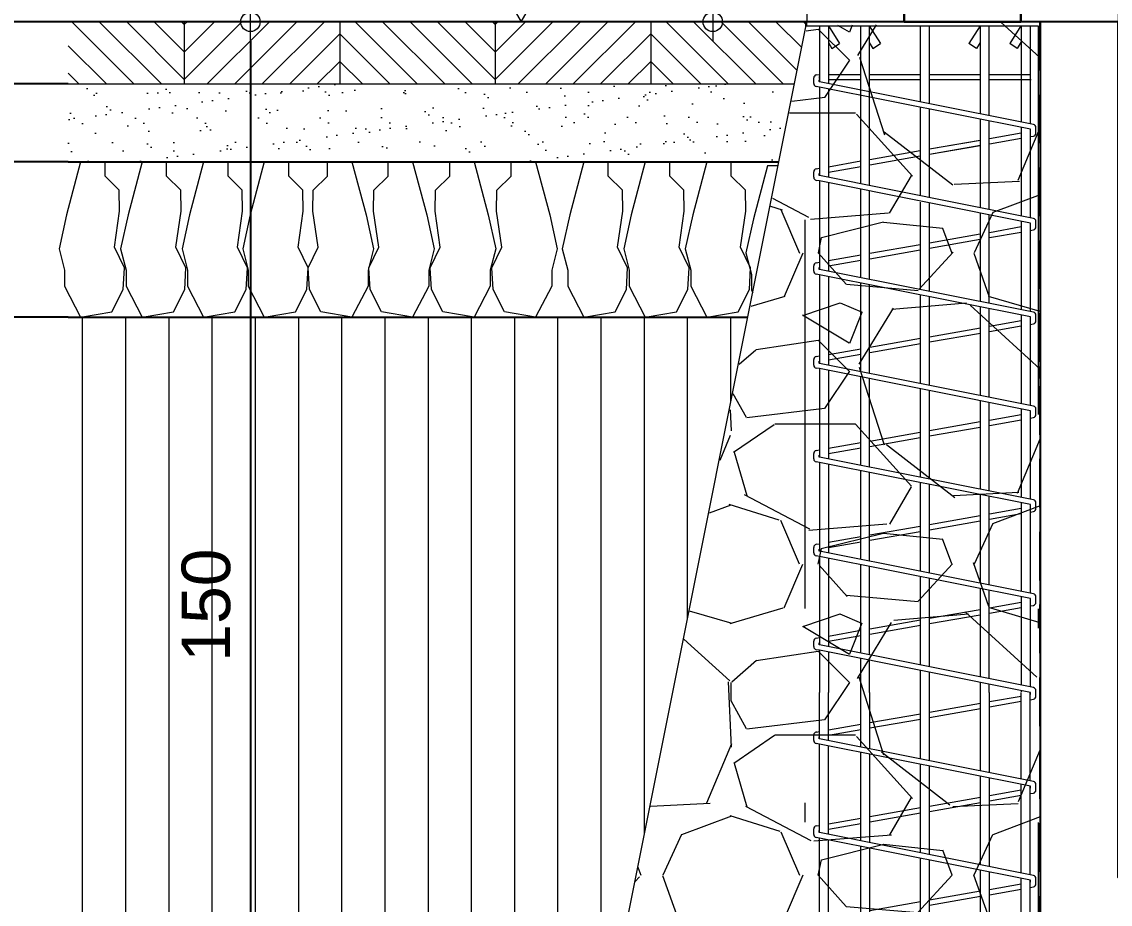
# Model space of a CAD drawing. Header units: millimetres. Extents: x -11 to 1625, y -267 to 180.
# Drawn here: x 885.74 to 891.35, y 103.92 to 108.46 of the extents above; entities that cross this region are included whole.
import ezdxf
from ezdxf import colors
from ezdxf.entities.mleader import LeaderData, LeaderLine
from ezdxf.math import Vec2, Vec3

# ---------------------------------------------------------------- set-up
doc = ezdxf.new("R2010")
doc.units = ezdxf.units.MM
doc.linetypes.add('DASHDOT', pattern=[1, 0.5, -0.25, 0, -0.25])
doc.linetypes.add('HIDDEN', pattern=[0.375, 0.25, -0.125])
for name, color, linetype, lineweight in [('ars', 11, 'Continuous', 5), ('ARSIR BETON', 47, 'Continuous', 5), ('ARSIR WARNA', 43, 'Continuous', 0), ('dinding', 5, 'Continuous', 15), ('KOLOM', 1, 'Continuous', 30), ('lan', 7, 'Continuous', 15), ('not', 7, 'Continuous', 20), ('TEXT KETERANGAN', 7, 'Continuous', 9), ('u', 6, 'Continuous', 20)]:
    doc.layers.add(name, color=color, linetype=linetype, lineweight=lineweight)
doc.styles.add('ATTR', font='romans.shx', dxfattribs={"width": 0.8, "height": 1.735066})
doc.styles.add('S', font='SIMPLEX', dxfattribs={"width": 1.1})
doc.styles.get("Standard").update_dxf_attribs({"font": 'ARIALUNI.TTF'})
doc.dimstyles.new('SK-25', dxfattribs={"dimtxt": 0.25, "dimasz": 0.1, "dimexe": 0.1, "dimexo": 0, "dimgap": 0.1, "dimtad": 1, "dimdec": 0, "dimlfac": 25, "dimzin": 12, "dimdsep": 46, "dimtxsty": 'Standard', "dimblk": 'BULAT', "dimcen": 0.1, "dimclrd": 256, "dimadec": 0, "dimazin": 3, "dimtfac": 1, "dimtdec": 0, "dimtofl": 0, "dimtmove": 0, "dimatfit": 3, "dimldrblk": 'BULAT', "dimfxl": 0, "dimtolj": 1, "dimtzin": 0, "dimarcsym": 0})

# ---------------------------------------------------------------- blocks, each defined once
blk = doc.blocks.new('PEIL')
blk.add_lwpolyline([(-0.1875, 0.3248), (0.1875, 0.3248), (0, 0)], close=True)
at = {"style": 'S', "width": 1.1, "flags": 4}
blk.add_attdef('CAT', (0.2652, 0.0361), '', height=0.2, dxfattribs=at)
blk = doc.blocks.new('BULAT')
for p, q in [((0, -1), (0, 1)), ((-1, 0), (1, 0))]:
    blk.add_line(p, q)
blk.add_circle((0, 0), 0.5)
blk = doc.blocks.new('*D792')
at = {"layer": 'Defpoints', "color": 0}
for p in [(889.2994, 109.262), (889.8482, 109.262), (889.6733, 108.4614)]:
    blk.add_point(p, dxfattribs=at)
at = {"layer": 'u', "color": 0, "lineweight": -2}
for p, q in [((889.8482, 109.262), (889.1994, 109.262)), ((889.6733, 108.4614), (889.1994, 108.4614))]:
    blk.add_line(p, q, dxfattribs=at)
at = {"layer": 'u', "lineweight": -2}
blk.add_line((889.2994, 108.5614), (889.2994, 109.162), dxfattribs=at)
at = {"layer": 'u', "lineweight": -2, "xscale": 0.1, "yscale": 0.1, "zscale": 0.1}
for p, rotation in [((889.2994, 109.262), 90), ((889.2994, 108.4614), 270)]:
    blk.add_blockref('BULAT', p, dxfattribs=dict(at, rotation=rotation))
at = {"layer": 'u', "color": 0, "insert": (889.0717, 108.8617), "char_height": 0.25, "attachment_point": 5, "rotation": 90}
blk.add_mtext('\\A1;20', dxfattribs=at)
blk = doc.blocks.new('*D812')
at = {"layer": 'Defpoints', "color": 0}
for p in [(889.7799, 108.4614), (886.9204, 102.4569), (889.7801, 102.4569)]:
    blk.add_point(p, dxfattribs=at)
at = {"layer": 'u', "color": 0, "lineweight": -2}
for p, q in [((889.7799, 108.4614), (886.8204, 108.4614)), ((889.7801, 102.4569), (886.8204, 102.4569))]:
    blk.add_line(p, q, dxfattribs=at)
at = {"layer": 'u', "lineweight": -2}
blk.add_line((886.9204, 108.3614), (886.9204, 102.5569), dxfattribs=at)
at = {"layer": 'u', "lineweight": -2, "xscale": 0.1, "yscale": 0.1, "zscale": 0.1}
for p, rotation in [((886.9204, 108.4614), 90), ((886.9204, 102.4569), 270)]:
    blk.add_blockref('BULAT', p, dxfattribs=dict(at, rotation=rotation))
at = {"layer": 'u', "color": 0, "insert": (886.6927, 105.4591), "char_height": 0.25, "attachment_point": 5, "rotation": 90}
blk.add_mtext('\\A1;150', dxfattribs=at)
blk = doc.blocks.new('*D1217')
at = {"layer": 'Defpoints', "color": 0}
for p in [(885.9822, 107.7414), (885.3854, 106.9414), (885.9822, 106.9414)]:
    blk.add_point(p, dxfattribs=at)
at = {"layer": 'u', "color": 0, "lineweight": -2}
for p, q in [((885.9822, 107.7414), (885.2854, 107.7414)), ((885.9822, 106.9414), (885.2854, 106.9414))]:
    blk.add_line(p, q, dxfattribs=at)
at = {"layer": 'u', "lineweight": -2}
blk.add_line((885.3854, 107.6414), (885.3854, 107.0414), dxfattribs=at)
at = {"layer": 'u', "lineweight": -2, "xscale": 0.1, "yscale": 0.1, "zscale": 0.1}
for p, rotation in [((885.3854, 107.7414), 90), ((885.3854, 106.9414), 270)]:
    blk.add_blockref('BULAT', p, dxfattribs=dict(at, rotation=rotation))
at = {"layer": 'u', "color": 0, "insert": (885.1577, 107.3414), "char_height": 0.25, "attachment_point": 5, "rotation": 90}
blk.add_mtext('\\A1;20', dxfattribs=at)
blk = doc.blocks.new('*D1218')
at = {"layer": 'Defpoints', "color": 0}
for p in [(885.3854, 108.1414), (885.9822, 108.1414), (885.9822, 107.7414)]:
    blk.add_point(p, dxfattribs=at)
at = {"layer": 'u', "lineweight": -2}
for p, q in [((885.3854, 108.2414), (885.3854, 108.3414)), ((885.3854, 107.6414), (885.3854, 107.5414))]:
    blk.add_line(p, q, dxfattribs=at)
at = {"layer": 'u', "color": 0, "lineweight": -2}
for p, q in [((885.9822, 108.1414), (885.2854, 108.1414)), ((885.9822, 107.7414), (885.2854, 107.7414))]:
    blk.add_line(p, q, dxfattribs=at)
at = {"layer": 'u', "lineweight": -2, "xscale": 0.1, "yscale": 0.1, "zscale": 0.1}
for p, rotation in [((885.3854, 108.1414), 270), ((885.3854, 107.7414), 90)]:
    blk.add_blockref('BULAT', p, dxfattribs=dict(at, rotation=rotation))
at = {"layer": 'u', "color": 0, "insert": (885.1577, 107.9414), "char_height": 0.25, "attachment_point": 5, "rotation": 90}
blk.add_mtext('\\A1;10', dxfattribs=at)
blk = doc.blocks.new('*D1219')
at = {"layer": 'Defpoints', "color": 0}
for p in [(885.9822, 108.4614), (885.3854, 108.1414), (885.9822, 108.1414)]:
    blk.add_point(p, dxfattribs=at)
at = {"layer": 'u', "lineweight": -2}
for p, q in [((885.3854, 108.5614), (885.3854, 108.6614)), ((885.3854, 108.0414), (885.3854, 107.9414))]:
    blk.add_line(p, q, dxfattribs=at)
at = {"layer": 'u', "color": 0, "lineweight": -2}
for p, q in [((885.9822, 108.4614), (885.2854, 108.4614)), ((885.9822, 108.1414), (885.2854, 108.1414))]:
    blk.add_line(p, q, dxfattribs=at)
at = {"layer": 'u', "lineweight": -2, "xscale": 0.1, "yscale": 0.1, "zscale": 0.1}
for p, rotation in [((885.3854, 108.4614), 270), ((885.3854, 108.1414), 90)]:
    blk.add_blockref('BULAT', p, dxfattribs=dict(at, rotation=rotation))
at = {"layer": 'u', "color": 0, "insert": (885.1577, 108.3014), "char_height": 0.25, "attachment_point": 5, "rotation": 90}
blk.add_mtext('\\A1;8', dxfattribs=at)
blk = doc.blocks.new('STRAUS2')
at = {"layer": 'ars'}
for p, q in [((-0.1315, 0), (-0.1315, -0.0719)), ((-0.1201, 0), (-0.1058, -0.0229)), ((-0.1201, 0), (-0.1201, -0.0742)), ((-0.0789, 0), (-0.0789, -0.1579)), ((-0.0675, 0), (-0.0532, -0.0229)), ((-0.0675, 0), (-0.0675, -0.1602)), ((-0.002, 0), (-0.002, -0.0978)), ((0.0095, 0), (0.0095, -0.1003)), ((0.075, 0), (0.0607, -0.0229)), ((0.075, 0), (0.075, -0.1132)), ((0.0864, 0), (0.0864, -0.1154)), ((0.1276, 0), (0.1133, -0.0229)), ((0.1281, 0), (0.1281, -0.1238)), ((0.1396, 0), (0.1396, -0.126)), ((-0.1201, -0.0216), (-0.1155, -0.029)), ((-0.1155, -0.029), (-0.1058, -0.0229)), ((-0.0675, -0.0216), (-0.0629, -0.029)), ((-0.0629, -0.029), (-0.0532, -0.0229)), ((0.0704, -0.029), (0.0607, -0.0229)), ((0.075, -0.0216), (0.0704, -0.029)), ((0.123, -0.029), (0.1133, -0.0229)), ((0.1281, -0.0207), (0.123, -0.029)), ((-0.1389, -0.0741), (-0.1389, -0.0671)), ((-0.1389, -0.0741), (-0.1389, -0.0671)), ((-0.1356, -0.0632), (-0.1315, -0.0625)), ((-0.1356, -0.0632), (-0.1315, -0.0625)), ((-0.1315, -0.0651), (-0.1321, -0.0652)), ((-0.1321, -0.0652), (-0.1321, -0.0678)), ((-0.1321, -0.0718), (-0.1321, -0.0693)), ((-0.1321, -0.0694), (-0.1315, -0.0693)), ((-0.1321, -0.0718), (-0.1321, -0.0693)), ((-0.1321, -0.0718), (-0.1321, -0.0693)), ((-0.1321, -0.0694), (-0.1315, -0.0693)), ((-0.1321, -0.0718), (-0.1321, -0.0693)), ((-0.1201, -0.0625), (-0.0789, -0.0625)), ((-0.1201, -0.0692), (-0.0789, -0.0692)), ((-0.0675, -0.0625), (-0.002, -0.0625)), ((-0.0675, -0.0692), (-0.002, -0.0692)), ((0.0095, -0.0625), (0.075, -0.0625)), ((0.0095, -0.0692), (0.075, -0.0692)), ((0.0864, -0.0625), (0.1396, -0.0625)), ((0.0864, -0.0692), (0.1407, -0.0692)), ((-0.1315, -0.0788), (-0.1356, -0.0781)), ((-0.1315, -0.0788), (-0.1356, -0.0781)), ((-0.1315, -0.0719), (-0.1321, -0.0718)), ((-0.1315, -0.0719), (-0.1321, -0.0718)), ((-0.1315, -0.0719), (-0.1321, -0.0718)), ((-0.1315, -0.0719), (-0.1321, -0.0718)), ((0.1438, -0.1269), (-0.1315, -0.0719)), ((0.1438, -0.1269), (-0.1315, -0.0719)), ((0.1401, -0.133), (-0.1315, -0.0788)), ((0.1401, -0.133), (-0.1315, -0.0788)), ((-0.1315, -0.0788), (-0.1315, -0.1927)), ((-0.1315, -0.0788), (-0.1315, -0.1927)), ((-0.1201, -0.0811), (-0.1201, -0.195)), ((-0.1201, -0.0811), (-0.1201, -0.195)), ((-0.0789, -0.0893), (-0.0789, -0.2032)), ((-0.0789, -0.0893), (-0.0789, -0.2032)), ((-0.0675, -0.0916), (-0.0675, -0.2055)), ((-0.0675, -0.0916), (-0.0675, -0.2055)), ((-0.002, -0.1046), (-0.002, -0.2186)), ((0.0095, -0.1069), (0.0095, -0.2211)), ((0.075, -0.12), (0.075, -0.2339)), ((0.0864, -0.1223), (0.0864, -0.2362)), ((0.087, -0.1449), (0.1281, -0.1377)), ((0.087, -0.1449), (0.1281, -0.1377)), ((0.1281, -0.1306), (0.1281, -0.2445)), ((0.1396, -0.1329), (0.1396, -0.2468)), ((0.1396, -0.1357), (0.1401, -0.1356)), ((0.1396, -0.1357), (0.1401, -0.1356)), ((0.1401, -0.1356), (0.1401, -0.133)), ((0.1401, -0.1356), (0.1401, -0.133)), ((0.147, -0.1379), (0.147, -0.1308)), ((0.147, -0.1379), (0.147, -0.1308)), ((0.01, -0.1584), (0.0756, -0.1469)), ((0.01, -0.1584), (0.075, -0.147)), ((0.01, -0.1653), (0.0756, -0.1537)), ((0.01, -0.1653), (0.075, -0.1538)), ((0.087, -0.1517), (0.1281, -0.1445)), ((0.087, -0.1517), (0.1281, -0.1445)), ((0.1396, -0.1425), (0.1437, -0.1418)), ((0.1396, -0.1425), (0.1437, -0.1418)), ((-0.0669, -0.1719), (-0.002, -0.1605)), ((-0.0669, -0.1719), (-0.002, -0.1605)), ((-0.0669, -0.1788), (-0.002, -0.1674)), ((-0.0669, -0.1788), (-0.002, -0.1674)), ((-0.1201, -0.1813), (-0.0784, -0.1739)), ((-0.1201, -0.1813), (-0.0784, -0.1739)), ((-0.1201, -0.1881), (-0.0784, -0.1808)), ((-0.1201, -0.1881), (-0.0784, -0.1808)), ((-0.1389, -0.1949), (-0.1389, -0.1879)), ((-0.1389, -0.1949), (-0.1389, -0.1879)), ((-0.1356, -0.184), (-0.1315, -0.1833)), ((-0.1356, -0.184), (-0.1315, -0.1833)), ((-0.1321, -0.1926), (-0.1321, -0.19)), ((-0.1321, -0.1926), (-0.1321, -0.19)), ((-0.1321, -0.1926), (-0.1321, -0.1901)), ((-0.1321, -0.1902), (-0.1315, -0.1901)), ((-0.1321, -0.1902), (-0.1315, -0.1901)), ((-0.1321, -0.1926), (-0.1321, -0.1901)), ((-0.1315, -0.1927), (-0.1321, -0.1926)), ((-0.1315, -0.1927), (-0.1321, -0.1926)), ((-0.1315, -0.1927), (-0.1321, -0.1926)), ((-0.1315, -0.1927), (-0.1321, -0.1926)), ((0.1438, -0.2477), (-0.1315, -0.1927)), ((-0.1315, -0.1996), (-0.1356, -0.1988)), ((-0.1315, -0.1996), (-0.1356, -0.1988)), ((0.1401, -0.2538), (-0.1315, -0.1996)), ((-0.1315, -0.1996), (-0.1315, -0.3135)), ((-0.1201, -0.2018), (-0.1201, -0.3158)), ((-0.0789, -0.2101), (-0.0789, -0.324)), ((-0.0675, -0.2123), (-0.0675, -0.3263)), ((-0.002, -0.2268), (-0.002, -0.3394)), ((0.0095, -0.2274), (0.0095, -0.3416)), ((0.075, -0.2408), (0.075, -0.3547)), ((0.0864, -0.2431), (0.0864, -0.357)), ((0.1281, -0.2514), (0.1281, -0.3653)), ((0.147, -0.2586), (0.147, -0.2516)), ((0.087, -0.2657), (0.1281, -0.2584)), ((0.087, -0.2725), (0.1281, -0.2653)), ((0.1396, -0.2537), (0.1396, -0.3676)), ((0.1396, -0.2565), (0.1401, -0.2564)), ((0.1396, -0.2633), (0.1437, -0.2626)), ((0.1401, -0.2564), (0.1401, -0.2538)), ((0.01, -0.2792), (0.075, -0.2678)), ((0.01, -0.286), (0.075, -0.2746)), ((-0.0669, -0.2927), (-0.002, -0.2813)), ((-0.0669, -0.2996), (-0.002, -0.2881)), ((-0.1356, -0.3048), (-0.1315, -0.3041)), ((-0.1201, -0.302), (-0.0784, -0.2947)), ((-0.1201, -0.3089), (-0.0784, -0.3016)), ((-0.1389, -0.3157), (-0.1389, -0.3087)), ((-0.1315, -0.3203), (-0.1356, -0.3196)), ((-0.1321, -0.3134), (-0.1321, -0.3108)), ((-0.1321, -0.3134), (-0.1321, -0.3108)), ((-0.1321, -0.311), (-0.1315, -0.3109)), ((-0.1315, -0.3135), (-0.1321, -0.3134)), ((-0.1315, -0.3135), (-0.1321, -0.3134)), ((0.1438, -0.3684), (-0.1315, -0.3135)), ((0.1401, -0.3746), (-0.1315, -0.3203)), ((-0.1315, -0.3203), (-0.1315, -0.4343)), ((-0.1201, -0.3226), (-0.1201, -0.4366)), ((-0.0789, -0.3308), (-0.0789, -0.4448)), ((-0.0675, -0.3331), (-0.0675, -0.4471)), ((-0.002, -0.3462), (-0.002, -0.4601)), ((0.0095, -0.3485), (0.0095, -0.4624)), ((0.075, -0.3616), (0.075, -0.4755)), ((0.0864, -0.3638), (0.0864, -0.4778)), ((0.1281, -0.3722), (0.1281, -0.4861)), ((0.1396, -0.3745), (0.1396, -0.4884)), ((0.1396, -0.3772), (0.1401, -0.3771)), ((0.1401, -0.3771), (0.1401, -0.3746)), ((0.147, -0.3794), (0.147, -0.3724)), ((0.01, -0.4), (0.0756, -0.3885)), ((0.087, -0.3865), (0.1281, -0.3792)), ((0.087, -0.3933), (0.1281, -0.3861)), ((0.1396, -0.3841), (0.1437, -0.3834)), ((-0.0669, -0.4135), (-0.0014, -0.402)), ((0.01, -0.4068), (0.0756, -0.3953)), ((-0.1201, -0.4228), (-0.0784, -0.4155)), ((-0.0669, -0.4203), (-0.0014, -0.4088)), ((-0.1389, -0.4365), (-0.1389, -0.4295)), ((-0.1356, -0.4256), (-0.1315, -0.4248)), ((-0.1321, -0.4342), (-0.1321, -0.4316)), ((-0.1321, -0.4342), (-0.1321, -0.4316)), ((-0.1321, -0.4318), (-0.1315, -0.4317)), ((-0.1201, -0.4297), (-0.0784, -0.4223)), ((-0.1315, -0.4411), (-0.1356, -0.4404)), ((-0.1315, -0.4343), (-0.1321, -0.4342)), ((-0.1315, -0.4343), (-0.1321, -0.4342)), ((0.1438, -0.4892), (-0.1315, -0.4343)), ((0.1401, -0.4953), (-0.1315, -0.4411)), ((-0.1315, -0.4411), (-0.1315, -0.5551)), ((-0.1201, -0.4434), (-0.1201, -0.5573)), ((-0.0789, -0.4516), (-0.0789, -0.5656)), ((-0.0675, -0.4539), (-0.0675, -0.5678)), ((-0.002, -0.467), (-0.002, -0.5809)), ((0.0095, -0.4693), (0.0095, -0.5832)), ((0.075, -0.4823), (0.075, -0.5963)), ((0.0864, -0.4846), (0.0864, -0.5986)), ((0.087, -0.5072), (0.1281, -0.5)), ((0.1281, -0.493), (0.1281, -0.6069)), ((0.1396, -0.4952), (0.1396, -0.6092)), ((0.1396, -0.498), (0.1401, -0.4979)), ((0.1401, -0.4979), (0.1401, -0.4953)), ((0.147, -0.5002), (0.147, -0.4931)), ((0.01, -0.5208), (0.075, -0.5093)), ((0.01, -0.5276), (0.075, -0.5162)), ((0.087, -0.5141), (0.1281, -0.5069)), ((0.1396, -0.5049), (0.1437, -0.5041)), ((-0.0669, -0.5343), (-0.002, -0.5229)), ((-0.0669, -0.5411), (-0.002, -0.5297)), ((-0.1356, -0.5463), (-0.1315, -0.5456)), ((-0.1201, -0.5436), (-0.0784, -0.5363)), ((-0.1201, -0.5505), (-0.0784, -0.5431)), ((-0.1389, -0.5573), (-0.1389, -0.5503)), ((-0.1321, -0.555), (-0.1321, -0.5524)), ((-0.1321, -0.555), (-0.1321, -0.5524)), ((-0.1321, -0.5526), (-0.1315, -0.5525)), ((-0.1315, -0.5551), (-0.1321, -0.555)), ((-0.1315, -0.5551), (-0.1321, -0.555)), ((0.1438, -0.61), (-0.1315, -0.5551)), ((-0.1315, -0.5619), (-0.1356, -0.5612)), ((0.1401, -0.6161), (-0.1315, -0.5619)), ((-0.1315, -0.5619), (-0.1315, -0.6758)), ((-0.1201, -0.5642), (-0.1201, -0.6781)), ((-0.0789, -0.5724), (-0.0789, -0.6863)), ((-0.0675, -0.5747), (-0.0675, -0.6886)), ((-0.002, -0.5878), (-0.002, -0.7017)), ((0.0095, -0.59), (0.0095, -0.704)), ((0.075, -0.6031), (0.075, -0.7171)), ((0.0864, -0.6054), (0.0864, -0.7193)), ((0.1281, -0.6137), (0.1281, -0.7277)), ((0.1396, -0.616), (0.1396, -0.73)), ((0.1401, -0.6187), (0.1401, -0.6161)), ((0.147, -0.621), (0.147, -0.6139)), ((0.01, -0.6415), (0.075, -0.6301)), ((0.087, -0.628), (0.1281, -0.6208)), ((0.087, -0.6349), (0.1281, -0.6276)), ((0.1396, -0.6188), (0.1401, -0.6187)), ((0.1396, -0.6256), (0.1437, -0.6249)), ((-0.0669, -0.6551), (-0.002, -0.6436)), ((0.01, -0.6484), (0.075, -0.637)), ((-0.1201, -0.6644), (-0.0784, -0.6571)), ((-0.0669, -0.6619), (-0.002, -0.6505)), ((-0.1389, -0.678), (-0.1389, -0.6711)), ((-0.1356, -0.6671), (-0.1315, -0.6664)), ((-0.1201, -0.6712), (-0.0784, -0.6639)), ((-0.1315, -0.6827), (-0.1356, -0.682)), ((-0.1321, -0.6757), (-0.1321, -0.6732)), ((-0.1321, -0.6733), (-0.1315, -0.6732)), ((-0.1321, -0.6758), (-0.1321, -0.6732)), ((-0.1315, -0.6758), (-0.1321, -0.6757)), ((-0.1315, -0.6759), (-0.1321, -0.6758)), ((0.1438, -0.7308), (-0.1315, -0.6758)), ((0.1401, -0.7369), (-0.1315, -0.6827)), ((-0.1315, -0.6827), (-0.1315, -0.7966)), ((-0.1201, -0.685), (-0.1201, -0.7989)), ((-0.0789, -0.6932), (-0.0789, -0.8071)), ((-0.0675, -0.6955), (-0.0675, -0.8094)), ((-0.002, -0.7086), (-0.002, -0.8225)), ((0.0095, -0.7108), (0.0095, -0.8248)), ((0.075, -0.7239), (0.075, -0.8379)), ((0.0864, -0.7262), (0.0864, -0.8401)), ((0.087, -0.7488), (0.1281, -0.7416)), ((0.1281, -0.7345), (0.1281, -0.8485)), ((0.1396, -0.7368), (0.1396, -0.8507)), ((0.1396, -0.7396), (0.1401, -0.7395)), ((0.1401, -0.7395), (0.1401, -0.7369)), ((0.147, -0.7418), (0.147, -0.7347)), ((0.01, -0.7623), (0.075, -0.7509)), ((0.087, -0.7557), (0.1281, -0.7484)), ((0.1396, -0.7464), (0.1437, -0.7457)), ((-0.0669, -0.7758), (-0.0014, -0.7643)), ((0.01, -0.7692), (0.075, -0.7578)), ((-0.1201, -0.7852), (-0.0784, -0.7778)), ((-0.0669, -0.7827), (-0.0014, -0.7712)), ((-0.1389, -0.7988), (-0.1389, -0.7918)), ((-0.1356, -0.7879), (-0.1315, -0.7872)), ((-0.1321, -0.7965), (-0.1321, -0.794)), ((-0.1321, -0.7941), (-0.1315, -0.794)), ((-0.1321, -0.7965), (-0.1321, -0.794)), ((-0.1315, -0.7966), (-0.1321, -0.7965)), ((-0.1315, -0.7966), (-0.1321, -0.7965)), ((0.1438, -0.8516), (-0.1315, -0.7966)), ((-0.1201, -0.792), (-0.0784, -0.7847)), ((-0.1315, -0.8035), (-0.1356, -0.8028)), ((0.1401, -0.8577), (-0.1315, -0.8035)), ((-0.1315, -0.8035), (-0.1315, -0.8406)), ((-0.1201, -0.8058), (-0.1201, -0.8411)), ((-0.0789, -0.814), (-0.0789, -0.843)), ((-0.0675, -0.8163), (-0.0675, -0.8435)), ((-0.002, -0.8293), (-0.002, -0.8466)), ((0.0095, -0.8316), (0.0095, -0.8471)), ((-0.1315, -0.8406), (-0.1315, -0.8577)), ((-0.1201, -0.8411), (-0.1201, -0.8577)), ((-0.0789, -0.843), (-0.0789, -0.8577)), ((-0.0675, -0.8435), (-0.0675, -0.8577)), ((-0.002, -0.8466), (-0.002, -0.8577)), ((0.0095, -0.8471), (0.0095, -0.8577)), ((0.075, -0.8447), (0.075, -0.8501)), ((0.075, -0.8501), (0.075, -0.8577)), ((0.0864, -0.847), (0.0864, -0.8506)), ((0.0864, -0.8506), (0.0864, -0.8577)), ((-0.1315, -0.9174), (-0.1315, -0.8577)), ((-0.1201, -0.9197), (-0.1201, -0.8577)), ((-0.0784, -0.928), (-0.0784, -0.8577)), ((-0.0669, -0.9303), (-0.0669, -0.8577)), ((-0.0014, -0.9434), (-0.0014, -0.8577)), ((0.01, -0.9457), (0.01, -0.8577)), ((0.0756, -0.9587), (0.0756, -0.8577)), ((0.087, -0.961), (0.087, -0.8577)), ((0.087, -0.8696), (0.1281, -0.8624)), ((0.1281, -0.8553), (0.1281, -0.857)), ((0.1281, -0.9692), (0.1281, -0.8577)), ((0.1396, -0.9715), (0.1396, -0.8576)), ((0.1396, -0.8604), (0.1401, -0.8603)), ((0.1396, -0.8672), (0.1437, -0.8665)), ((0.1401, -0.8603), (0.1401, -0.8577)), ((0.147, -0.8626), (0.147, -0.8555)), ((0.01, -0.8831), (0.0756, -0.8716)), ((0.01, -0.89), (0.0756, -0.8784)), ((0.087, -0.8764), (0.1281, -0.8692)), ((-0.0669, -0.8966), (-0.0014, -0.8851)), ((-0.0669, -0.9035), (-0.0014, -0.892)), ((-0.1356, -0.9087), (-0.1315, -0.908)), ((-0.1201, -0.906), (-0.0784, -0.8986)), ((-0.1201, -0.9128), (-0.0784, -0.9055)), ((-0.1389, -0.9196), (-0.1389, -0.9126)), ((-0.1315, -0.9243), (-0.1356, -0.9235)), ((-0.1321, -0.9173), (-0.1321, -0.9147)), ((-0.1321, -0.9173), (-0.1321, -0.9147)), ((-0.1321, -0.9149), (-0.1315, -0.9148)), ((-0.1315, -0.9174), (-0.1321, -0.9173)), ((-0.1315, -0.9174), (-0.1321, -0.9173)), ((0.1438, -0.9724), (-0.1315, -0.9174)), ((0.1401, -0.9785), (-0.1315, -0.9243)), ((-0.1315, -1.0382), (-0.1315, -0.9243)), ((-0.1201, -1.0405), (-0.1201, -0.9265)), ((-0.0784, -1.0488), (-0.0784, -0.9349)), ((-0.0669, -1.0511), (-0.0669, -0.9371)), ((-0.0014, -1.0642), (-0.0014, -0.9502)), ((0.01, -1.0665), (0.01, -0.9525)), ((0.0756, -1.0795), (0.0756, -0.9656)), ((0.087, -1.0818), (0.087, -0.9679)), ((0.1281, -1.09), (0.1281, -0.9761)), ((0.1396, -1.0923), (0.1396, -0.9784)), ((0.1401, -0.9811), (0.1401, -0.9785)), ((0.147, -0.9833), (0.147, -0.9763)), ((0.01, -1.0039), (0.0756, -0.9924)), ((0.087, -0.9904), (0.1281, -0.9832)), ((0.087, -0.9972), (0.1281, -0.99)), ((0.1396, -0.9811), (0.1401, -0.9811)), ((0.1396, -0.988), (0.1437, -0.9873)), ((-0.0669, -1.0174), (-0.0014, -1.0059)), ((0.01, -1.0108), (0.0756, -0.9992)), ((-0.1201, -1.0268), (-0.0784, -1.0194)), ((-0.0669, -1.0243), (-0.0014, -1.0128)), ((-0.1389, -1.0404), (-0.1389, -1.0334)), ((-0.1356, -1.0295), (-0.1315, -1.0288)), ((-0.1321, -1.0381), (-0.1321, -1.0355)), ((-0.1321, -1.0381), (-0.1321, -1.0355)), ((-0.1321, -1.0357), (-0.1315, -1.0356)), ((-0.1201, -1.0336), (-0.0784, -1.0263)), ((-0.1315, -1.0451), (-0.1356, -1.0443)), ((-0.1315, -1.0451), (-0.1356, -1.0443)), ((-0.1315, -1.0382), (-0.1321, -1.0381)), ((-0.1315, -1.0382), (-0.1321, -1.0381)), ((-0.1315, -1.0382), (-0.1321, -1.0381)), ((-0.1315, -1.0382), (-0.1321, -1.0381)), ((0.1438, -1.0932), (-0.1315, -1.0382)), ((-0.1315, -1.159), (-0.1315, -1.0451)), ((0.1401, -1.0993), (-0.1315, -1.0451)), ((-0.1201, -1.1613), (-0.1201, -1.0473)), ((-0.0784, -1.1696), (-0.0784, -1.0557)), ((-0.0669, -1.1719), (-0.0669, -1.0579)), ((-0.0014, -1.185), (-0.0014, -1.071)), ((0.01, -1.1873), (0.01, -1.0733)), ((0.0756, -1.2003), (0.0756, -1.0864)), ((0.087, -1.2026), (0.087, -1.0887)), ((0.087, -1.1112), (0.1281, -1.104)), ((0.1281, -1.2108), (0.1281, -1.0969)), ((0.1396, -1.2131), (0.1396, -1.0992)), ((0.1396, -1.1019), (0.1401, -1.1018)), ((0.1401, -1.1018), (0.1401, -1.0993)), ((0.147, -1.1041), (0.147, -1.0971)), ((0.01, -1.1247), (0.0756, -1.1132)), ((0.01, -1.1316), (0.0756, -1.12)), ((0.087, -1.118), (0.1281, -1.1108)), ((0.1396, -1.1088), (0.1437, -1.1081)), ((-0.0669, -1.1382), (-0.0014, -1.1267))]:
    blk.add_line(p, q, dxfattribs=at)
at = {"layer": 'ars', "linetype": 'DASHDOT'}
blk.add_lwpolyline([(-0.15, -1.7748), (-0.15, 0), (0.15, 0), (0.15, -1.7748)], dxfattribs=at)
at = {"layer": 'ars'}
for centre, start, end in [((-0.1349, -0.0671), 99.9625, 180), ((-0.1349, -0.0671), 99.9625, 180), ((-0.1349, -0.0741), 180, 260.0375), ((-0.1349, -0.0741), 180, 260.0375), ((0.143, -0.1379), 279.9625, 0), ((0.143, -0.1379), 279.9625, 0), ((0.143, -0.1308), 0, 78.7118), ((0.143, -0.1308), 0, 78.7118), ((-0.1349, -0.1879), 99.9625, 180), ((-0.1349, -0.1879), 99.9625, 180), ((-0.1349, -0.1949), 180, 260.0375), ((-0.1349, -0.1949), 180, 260.0375), ((0.143, -0.2516), 0, 78.7118), ((0.143, -0.2586), 279.9625, 0), ((-0.1349, -0.3087), 99.9625, 180), ((-0.1349, -0.3157), 180, 260.0375), ((0.143, -0.3724), 0, 78.7118), ((0.143, -0.3794), 279.9625, 0), ((-0.1349, -0.4295), 99.9625, 180), ((-0.1349, -0.4365), 180, 260.0375), ((0.143, -0.4931), 0, 78.7118), ((0.143, -0.5002), 279.9625, 0), ((-0.1349, -0.5503), 99.9625, 180), ((-0.1349, -0.5573), 180, 260.0375), ((0.143, -0.6139), 0, 78.7118), ((0.143, -0.621), 279.9625, 0), ((-0.1349, -0.6711), 99.9625, 180), ((-0.1349, -0.678), 180, 260.0375), ((0.143, -0.7418), 279.9625, 0), ((0.143, -0.7347), 0, 78.7118), ((-0.1349, -0.7918), 99.9625, 180), ((-0.1349, -0.7988), 180, 260.0375), ((0.143, -0.8555), 0, 78.7118), ((0.143, -0.8626), 279.9625, 0), ((-0.1349, -0.9126), 99.9625, 180), ((-0.1349, -0.9196), 180, 260.0375), ((0.143, -0.9763), 0, 78.7118), ((0.143, -0.9833), 279.9625, 0), ((-0.1349, -1.0334), 99.9625, 180), ((-0.1349, -1.0404), 180, 260.0375), ((-0.1349, -1.0404), 180, 260.0375), ((0.143, -1.1041), 279.9625, 0), ((0.143, -1.0971), 0, 78.7118)]:
    blk.add_arc(centre, 0.00399, start, end, dxfattribs=at)

msp = doc.modelspace()

# ---------------------------------------------------------------- hatches: boundary and pattern name
at = {"layer": 'ars'}
h = msp.add_hatch(dxfattribs=at)
h.set_pattern_fill('_USER', color=256, scale=0.1, angle=45, style=0, pattern_type=0)
h.set_pattern_definition([(135, (954.24373, 67.22956), (0.07071068, 0.07071068), [])])
h.paths.add_polyline_path([(885.9822138, 108.4613898), (885.9822138, 108.1413898), (886.5800616, 108.1413898), (886.5800616, 108.4613898)])
h = msp.add_hatch(dxfattribs=at)
h.set_pattern_fill('_USER', color=256, scale=0.1, angle=45, style=0, pattern_type=0)
h.set_pattern_definition([(45, (818.9164, 67.22956), (-0.07071068, 0.07071068), [])])
h.paths.add_polyline_path([(887.3800616, 108.1413898), (887.3800616, 108.4613898), (886.5800616, 108.4613898), (886.5800616, 108.1413898)])
h = msp.add_hatch(dxfattribs=at)
h.set_pattern_fill('_USER', color=256, scale=0.1, angle=45, style=0, pattern_type=0)
h.set_pattern_definition([(135, (955.84373, 67.22956), (0.07071068, 0.07071068), [])])
h.paths.add_polyline_path([(887.3800616, 108.4613898), (888.1800616, 108.4613898), (888.1800616, 108.1413898), (887.3800616, 108.1413898)])
h = msp.add_hatch(dxfattribs=at)
h.set_pattern_fill('_USER', color=256, scale=0.1, angle=45, style=0, pattern_type=0)
h.set_pattern_definition([(45, (820.5164, 67.22956), (-0.07071068, 0.07071068), [])])
h.paths.add_polyline_path([(888.9800616, 108.4613898), (888.1800616, 108.4613898), (888.1800616, 108.1413898), (888.9800616, 108.1413898)])
h = msp.add_hatch(dxfattribs=at)
h.set_pattern_fill('_USER', color=256, scale=0.1, angle=45, style=0, pattern_type=0)
h.set_pattern_definition([(135, (957.44373, 67.22956), (0.07071068, 0.07071068), [])])
h.paths.add_polyline_path([(889.720209, 108.1413898), (889.7800616, 108.4406529), (889.7800616, 108.4613898), (888.9800616, 108.4613898), (888.9800616, 108.1413898)])
h = msp.add_hatch(dxfattribs=at)
h.set_pattern_fill('AR-SAND', color=256, scale=0.004, style=0)
h.set_pattern_definition([(37.5, (-2363.51413, -380.08654), (-0.006400125, 0.195765295), [0, -0.154432, 0, -0.17272, 0, -0.1651]), (7.5, (-2363.51413, -380.08654), (0.179809313, 0.28673004), [0, -0.083312, 0, -0.139192, 0, -0.05334]), (327.5, (-2363.6391, -380.08654), (0.316396948, 0.000574874), [0, -0.0508, 0, -0.18288, 0, -0.23876]), (317.5, (-2363.6391, -380.08654), (0.30542258, 0.08917173), [0, -0.0254, 0, -0.119888, 0, -0.13716])])
h.paths.add_polyline_path([(885.9822138, 108.1413898), (885.9822138, 107.7413898), (889.640209, 107.7413898), (889.720209, 108.1413898)])
at = {"layer": 'ARSIR BETON'}
h = msp.add_hatch(dxfattribs=at)
h.set_pattern_fill('GRAVEL', color=256, scale=1.601209, style=0)
h.set_pattern_definition([(311.9872, (889.83225, 104.05806), (12.8096725, -14.410887), [0.21542, -21.32665]), (355.0303, (889.976354, 103.89794), (-19.2145147, 1.6011955), [0.36967, -36.59712]), (47.4896, (890.34463, 103.86592), (-16.0120793, -17.6133175), [0.26066, -25.80514]), (272.7263, (890.969104, 103.46562), (-1.601203, 32.0241889), [0.336635, -33.326865]), (247.1663, (890.985116, 103.12936), (8.006063, 19.2145073), [0.3301, -32.67968]), (182.7263, (890.85702, 102.82513), (32.0241889, 1.601203), [0.336635, -33.326865]), (142.3058, (890.520765, 102.80912), (20.8157342, -16.01207883), [0.445183, -44.07305]), (107.7447, (890.1685, 103.081326), (-11.2084832, 35.2266012), [0.4203, -41.60954]), (58.5704, (890.0404, 103.48163), (12.8096885, 20.8157145), [0.337775, -33.439774]), (4.7636, (890.21654, 103.76985), (-17.613305, -1.601196), [0.38562, -18.89549]), (317.6026, (890.600826, 103.80187), (19.2145248, -17.61329094), [0.498693, -49.37069]), (41.186, (889.3839, 103.4496), (11.2084707, 9.607252), [0.17021, -16.85088]), (8.5308, (889.512, 103.56169), (-20.8157197, -3.2024315), [0.323824, -32.05863]), (315, (889.8322, 103.6097), (0, -1.6012), [0.22644, -2.038]), (336.8014, (889.94433, 103.80187), (-8.006047, 3.202421), [0.12194, -12.0725]), (248.1986, (890.0564, 103.75383), (1.60121, 4.803629), [0.17246, -8.45032]), (149.036, (889.99237, 103.5937), (-4.803625, 3.202423), [0.2801, -9.05648]), (18.435, (889.7522, 103.7378), (-3.20242, -1.601207), [0.20254, -4.86093]), (163.6105, (890.98512, 103.75383), (-16.0120977, 4.8036166), [0.283734, -28.08977]), (109.6538, (890.71291, 103.83389), (6.40483, -17.613307), [0.23804, -23.56565]), (246.8014, (889.75218, 104.05806), (3.202421, 8.006047), [0.24389, -11.95056]), (196.3895, (889.65611, 103.833895), (16.0120977, 4.8036166), [0.283734, -28.08977]), (200.556, (890.98512, 102.76108), (8.00605, 3.2024124), [0.27361, -13.40713]), (245.225, (890.72892, 102.66501), (8.0060346, 17.613309), [0.22926, -22.69657]), (113.1986, (889.73617, 102.45685), (-3.202421, 8.006047), [0.24389, -11.95056]), (162.646, (889.6401, 102.68102), (20.8157257, -6.4048289), [0.26841, -26.57275]), (110.556, (890.52077, 102.45685), (3.2024124, -8.00605), [0.13681, -13.54393]), (78.69, (889.83225, 102.45685), (1.601206, 6.404839), [0.08165, -8.08295]), (14.036, (889.84826, 102.5369), (-4.80363, -1.601206), [0.3301, -6.27186]), (353.991, (890.1685, 102.616975), (-16.0120938, 1.6012083), [0.30591, -30.28515]), (236.31, (889.99237, 103.4496), (1.60121, 3.20242), [0.23093, -5.54231]), (186.8428, (889.86427, 103.25746), (-27.2205591, -3.20243165), [0.403175, -39.91425]), (119.0546, (889.46397, 103.20942), (6.4048377, -11.2084666), [0.16485, -16.3206]), (90, (889.3839, 103.3535), (1.6012, 1.6012), [0.09607, -1.50514]), (59.7436, (890.20052, 102.66501), (-6.4048295, -11.2084699), [0.22245, -22.02227]), (131.9872, (890.31261, 102.85716), (-12.8096725, 14.410887), [0.43084, -21.11123]), (180, (890.0244, 103.1774), (-1.6012, 1.6012), [0.4163, -1.1849]), (214.6952, (889.60808, 103.1774), (16.012085, 11.2084797), [0.25317, -25.06417]), (285.9454, (889.39992, 103.0333), (1.601209, -6.404838), [0.23314, -11.42384]), (332.354, (889.46397, 102.80912), (30.42297226, -16.01210654), [0.37959, -37.57954]), (4.5739, (889.80022, 102.63299), (20.81572335, 1.6012011), [0.40158, -39.756547])])
h.paths.add_polyline_path([(888.583302, 102.4568544), (889.7853247, 108.4402857), (890.9851161, 108.4613898), (890.9851161, 102.4568544)])
at = {"layer": 'ARSIR WARNA'}
h = msp.add_hatch(dxfattribs=at)
h.set_pattern_fill('LINE', color=15, scale=0.070053, angle=90, style=0)
h.set_pattern_definition([(90, (877.15962, 172.18575), (0.222418, 1e-17), [])])
h.paths.add_polyline_path([(885.9822138, 106.9413899), (885.9822138, 103.6968174), (886.8970544, 103.6968174), (887.3027991, 101.6562497), (887.7826972, 101.6562497), (887.7826972, 102.4568544), (888.583302, 102.4568544), (889.480209, 106.9413899)])

# ---------------------------------------------------------------- linework, layer by layer
for points in [[(896.1501061, 106.3413898), (894.1850405, 106.3413898), (894.1850405, 104.0573898), (891.3850405, 104.0573898), (891.3850405, 108.4613898), (885.9822138, 108.4613898)], [(885.9822138, 107.7413898), (889.640209, 107.7413898)], [(885.9822138, 106.9413899), (889.480209, 106.9413899)]]:
    msp.add_lwpolyline(points)
msp.add_lwpolyline([(894.5849649, 106.3413898), (894.1850405, 106.3413898), (894.1850405, 104.0573898), (891.3850405, 104.0573898), (891.3850405, 108.4613898), (890.9851161, 108.4613898), (890.9851161, 103.6574654), (894.5849649, 103.6574654)], close=True)
for points in [[(886.046525, 107.7413898), (885.9742358, 107.4678654), (885.935556, 107.2937622), (885.9638784, 107.1822689), (885.9638784, 107.1013898), (886.046525, 106.9413898), (886.2072153, 106.9687821), (886.2655242, 107.0836046), (886.2721888, 107.1950979), (886.2205416, 107.3015998), (886.2472742, 107.4874129), (886.2456102, 107.5955782), (886.1723051, 107.6671347), (886.1723051, 107.7413898), (886.046525, 107.7413896)], [(886.3630216, 107.7413898), (886.2907324, 107.4678654), (886.2520525, 107.2937622), (886.280375, 107.1822689), (886.280375, 107.1013898), (886.3630215, 106.9413898), (886.5237118, 106.9687821), (886.5820208, 107.0836046), (886.5886854, 107.1950979), (886.5370382, 107.3015998), (886.5637707, 107.4874129), (886.5621067, 107.5955782), (886.4888017, 107.6671347), (886.4888017, 107.7413898), (886.3630215, 107.7413896)], [(886.6795181, 107.7413898), (886.6072289, 107.4678654), (886.5685491, 107.2937622), (886.5968716, 107.1822689), (886.5968716, 107.1013898), (886.6795181, 106.9413898), (886.8402084, 106.9687821), (886.8985174, 107.0836046), (886.905182, 107.1950979), (886.8535348, 107.3015998), (886.8802673, 107.4874129), (886.8786033, 107.5955782), (886.8052982, 107.6671347), (886.8052982, 107.7413898), (886.6795181, 107.7413896)], [(886.9915982, 107.7413898), (886.919309, 107.4678654), (886.8806292, 107.2937622), (886.9089517, 107.1822689), (886.9089517, 107.1013898), (886.9915982, 106.9413898), (887.1522885, 106.9687821), (887.2105974, 107.0836046), (887.2172621, 107.1950979), (887.1656149, 107.3015998), (887.1923474, 107.4874129), (887.1906834, 107.5955782), (887.1173783, 107.6671347), (887.1173783, 107.7413898), (886.9915982, 107.7413896)], [(887.4429259, 107.7413898), (887.5152151, 107.4678654), (887.5538949, 107.2937622), (887.5255725, 107.1822689), (887.5255725, 107.1013898), (887.4429259, 106.9413898), (887.2822356, 106.9687821), (887.2239267, 107.0836046), (887.2172621, 107.1950979), (887.2689093, 107.3015998), (887.2421767, 107.4874129), (887.2438407, 107.5955782), (887.3171458, 107.6671347), (887.3171458, 107.7413898), (887.4429259, 107.7413896)], [(887.755006, 107.7413898), (887.8272952, 107.4678654), (887.865975, 107.2937622), (887.8376525, 107.1822689), (887.8376525, 107.1013898), (887.755006, 106.9413898), (887.5943157, 106.9687821), (887.5360068, 107.0836046), (887.5293421, 107.1950979), (887.5809893, 107.3015998), (887.5542568, 107.4874129), (887.5559208, 107.5955782), (887.6292259, 107.6671347), (887.6292259, 107.7413898), (887.755006, 107.7413896)], [(888.0715026, 107.7413898), (888.1437917, 107.4678654), (888.1824716, 107.2937622), (888.1541491, 107.1822689), (888.1541491, 107.1013898), (888.0715026, 106.9413898), (887.9108123, 106.9687821), (887.8525033, 107.0836046), (887.8458387, 107.1950979), (887.8974859, 107.3015998), (887.8707534, 107.4874129), (887.8724174, 107.5955782), (887.9457225, 107.6671347), (887.9457225, 107.7413898), (888.0715026, 107.7413896)], [(888.3879991, 107.7413898), (888.4602883, 107.4678654), (888.4989682, 107.2937622), (888.4706457, 107.1822689), (888.4706457, 107.1013898), (888.3879992, 106.9413898), (888.2273089, 106.9687821), (888.1689999, 107.0836046), (888.1623353, 107.1950979), (888.2139825, 107.3015998), (888.1872499, 107.4874129), (888.188914, 107.5955782), (888.262219, 107.6671347), (888.262219, 107.7413898), (888.3879992, 107.7413896)], [(888.6359033, 107.7413898), (888.5636141, 107.4678654), (888.5249342, 107.2937622), (888.5532567, 107.1822689), (888.5532567, 107.1013898), (888.6359032, 106.9413898), (888.7965935, 106.9687821), (888.8549025, 107.0836046), (888.8615671, 107.1950979), (888.8099199, 107.3015998), (888.8366524, 107.4874129), (888.8349884, 107.5955782), (888.7616834, 107.6671347), (888.7616834, 107.7413898), (888.6359032, 107.7413896)], [(888.9523998, 107.7413898), (888.8801106, 107.4678654), (888.8414308, 107.2937622), (888.8697533, 107.1822689), (888.8697533, 107.1013898), (888.9523998, 106.9413898), (889.1130901, 106.9687821), (889.1713991, 107.0836046), (889.1780637, 107.1950979), (889.1264165, 107.3015998), (889.153149, 107.4874129), (889.151485, 107.5955782), (889.0781799, 107.6671347), (889.0781799, 107.7413898), (888.9523998, 107.7413896)], [(889.2688964, 107.7413898), (889.1966072, 107.4678654), (889.1579274, 107.2937622), (889.1862498, 107.1822689), (889.1862498, 107.1013898), (889.2688964, 106.9413898), (889.4295867, 106.9687821), (889.4878956, 107.0836046), (889.4945602, 107.1950979), (889.442913, 107.3015998), (889.4696456, 107.4874129), (889.4679816, 107.5955782), (889.3946765, 107.6671347), (889.3946765, 107.7413898), (889.2688964, 107.7413896)], [(889.5809765, 107.7206529), (889.5086873, 107.4471286), (889.4700074, 107.2730253), (889.4983299, 107.161532), (889.4983299, 107.080653), (889.5053453, 107.0670714)], [(889.6360616, 107.7206528), (889.5809765, 107.7206528)]]:
    msp.add_lwpolyline(points, dxfattribs=at)
at = {"layer": 'dinding'}
for p, q in [((888.583302, 102.4568544), (889.784209, 108.4613898)), ((889.784209, 108.4613898), (890.9851161, 108.4613898)), ((890.0844358, 108.4613898), (889.784209, 108.4613898)), ((890.9851161, 108.4613898), (890.9851161, 101.2559474)), ((890.9851161, 108.4213595), (890.9851161, 104.8586686))]:
    msp.add_line(p, q, dxfattribs=at)
for points in [[(890.2850405, 108.4613898), (889.7850405, 108.4613898), (889.7850405, 109.6613898), (890.2850405, 109.6613898)], [(890.8850405, 109.6613898), (891.3850405, 109.6613898), (891.3850405, 108.4613898), (890.8850405, 108.4613898)]]:
    msp.add_lwpolyline(points, close=True, dxfattribs=at)
for points in [[(885.9822138, 108.4613898), (889.7800616, 108.4613898), (889.7800616, 108.4406529)], [(885.9822138, 108.1413898), (889.720209, 108.1413898)]]:
    msp.add_lwpolyline(points, dxfattribs=at)
at = {"layer": 'KOLOM', "linetype": 'HIDDEN'}
for p, q in [((889.7800616, 108.4613898), (889.7800616, 108.4406529)), ((890.9851161, 108.4613898), (890.9851161, 100.9887513))]:
    msp.add_line(p, q, dxfattribs=at)
at = {"layer": 'KOLOM'}
msp.add_lwpolyline([(890.8850405, 108.4613898), (890.284587, 108.4613898), (890.284587, 109.2619945), (890.8850405, 109.2619945)], close=True, dxfattribs=at)
at = {"layer": 'lan'}
for p, q in [((886.5800616, 108.4613898), (886.5800616, 108.1413898)), ((887.3800616, 108.4613898), (887.3800616, 108.1413898)), ((888.1800616, 108.4613898), (888.1800616, 108.1413898)), ((888.9800616, 108.4613898), (888.9800616, 108.1413898))]:
    msp.add_line(p, q, dxfattribs=at)

# ---------------------------------------------------------------- block references
at = {"xscale": 4, "yscale": 4, "zscale": 4}
msp.add_blockref('STRAUS2', (890.3749645, 108.4406529), dxfattribs=at)
at = {"layer": 'not'}
ref = msp.add_blockref('PEIL', (888.3135318, 108.4613898), dxfattribs=dict(at, xscale=-0.9237604307036236, yscale=0.9237604307033962, zscale=0.9237604307034012))
ref.add_attrib('CAT', '-0.62 PAVING HALAMAN', (885.0414377, 108.6876958), dxfattribs={"layer": '0', "height": 0.2, "flags": 4})

# ---------------------------------------------------------------- dimensions: what is measured, and where the dimension line sits
at = {"layer": 'u'}
for base, p1, p2, picture, middle in [((889.2994136, 109.2619945), (889.6733003, 108.4613898), (889.8481779, 109.2619945), '*D792', (889.0716851, 108.8616921)), ((886.9204009, 102.4568544), (889.7799433, 108.4613898), (889.7800616, 102.4568544), '*D812', (886.6926723, 105.4591221))]:
    dim = msp.add_linear_dim(base=base, p1=p1, p2=p2, angle=90, dimstyle='SK-25', dxfattribs=at)
    dim.commit()
    dim.dimension.update_dxf_attribs({"geometry": picture, "text_midpoint": middle})
for p1, picture, middle in [((885.9822138, 108.4613898), '*D1219', (885.3854014, 108.3013898)), ((885.9822138, 107.7413898), '*D1218', (885.3854014, 107.9413898))]:
    dim = msp.add_linear_dim(base=(885.3854014, 108.1413898), p1=p1, p2=(885.9822138, 108.1413898), angle=90, dimstyle='SK-25', override={"dimlfac": 25}, dxfattribs=at)
    dim.commit()
    dim.dimension.update_dxf_attribs({"geometry": picture, "text_midpoint": middle, "dimtype": 160})
dim = msp.add_linear_dim(base=(885.3854014, 106.9413899), p1=(885.9822138, 107.7413898), p2=(885.9822138, 106.9413899), angle=90, dimstyle='SK-25', override={"dimlfac": 25}, dxfattribs=at)
dim.commit()
dim.dimension.update_dxf_attribs({"geometry": '*D1217', "text_midpoint": (885.1576729, 107.3413898)})

# ---------------------------------------------------------------- leaders
at = {"layer": 'TEXT KETERANGAN'}
ml = msp.add_multileader_mtext('Standard', dxfattribs=at)
ml.set_content('{\\C90;PAS. BATA FIN. CAT}', color=256, style='ATTR')
ml.set_leader_properties()
ml.build(insert=Vec2(0, 0))
ml.multileader.update_dxf_attribs({"text_left_attachment_type": 2, "text_right_attachment_type": 2, "dogleg_length": 2.367, "arrow_head_size": 0.2637542})
ctx = ml.context
ctx.base_point, ctx.char_height, ctx.arrow_head_size, ctx.landing_gap_size, ctx.plane_origin = Vec3(893.5753062, 109.6129563), 0.3, 0.2637542, 0.1318771, Vec3(894.805513, 108.7088219)
ctx.left_attachment, ctx.right_attachment = 2, 2
notes = []
notes.append((ctx, [(0, (1, 1, 0), (892.5798454, 109.6129563), (1, 0), 0.9954608, [(0, [(890.4257796, 109.6129563)], 0, [])])]))
ctx.mtext.insert, ctx.mtext.flow_direction = Vec3(893.7071833, 109.7629563), 5
ml = msp.add_multileader_mtext('Standard', dxfattribs=at)
ml.set_content('{\\C90;SLOOF 15/20}', color=256, style='ATTR')
ml.set_leader_properties()
ml.build(insert=Vec2(0, 0))
ml.multileader.update_dxf_attribs({"text_left_attachment_type": 2, "text_right_attachment_type": 2, "dogleg_length": 2.367, "arrow_head_size": 0.2637542})
ctx = ml.context
ctx.base_point, ctx.char_height, ctx.arrow_head_size, ctx.landing_gap_size, ctx.plane_origin = Vec3(893.5753062, 108.9652636), 0.3, 0.2637542, 0.1318771, Vec3(894.805513, 108.0611293)
ctx.left_attachment, ctx.right_attachment = 2, 2
notes.append((ctx, [(0, (1, 1, 0), (892.5798454, 108.9652636), (1, 0), 0.9954608, [(0, [(890.4257796, 108.9652636)], 0, [])])]))
ctx.mtext.insert, ctx.mtext.flow_direction = Vec3(893.7071833, 109.1938351), 5
for ctx, leaders in notes:
    for number, flags, end, landing, length, lines in leaders:
        leader = LeaderData()
        leader.index, (leader.has_last_leader_line, leader.has_dogleg_vector, leader.attachment_direction) = number, flags
        leader.last_leader_point, leader.dogleg_vector, leader.dogleg_length = Vec3(end), Vec3(landing), length
        for number, points, colour, breaks in lines:
            line = LeaderLine()
            line.index, line.vertices, line.color, line.breaks = number, Vec3.list(points), colors.encode_raw_color(colour), breaks
            leader.lines.append(line)
        ctx.leaders.append(leader)

doc.saveas('drawing.dxf')
